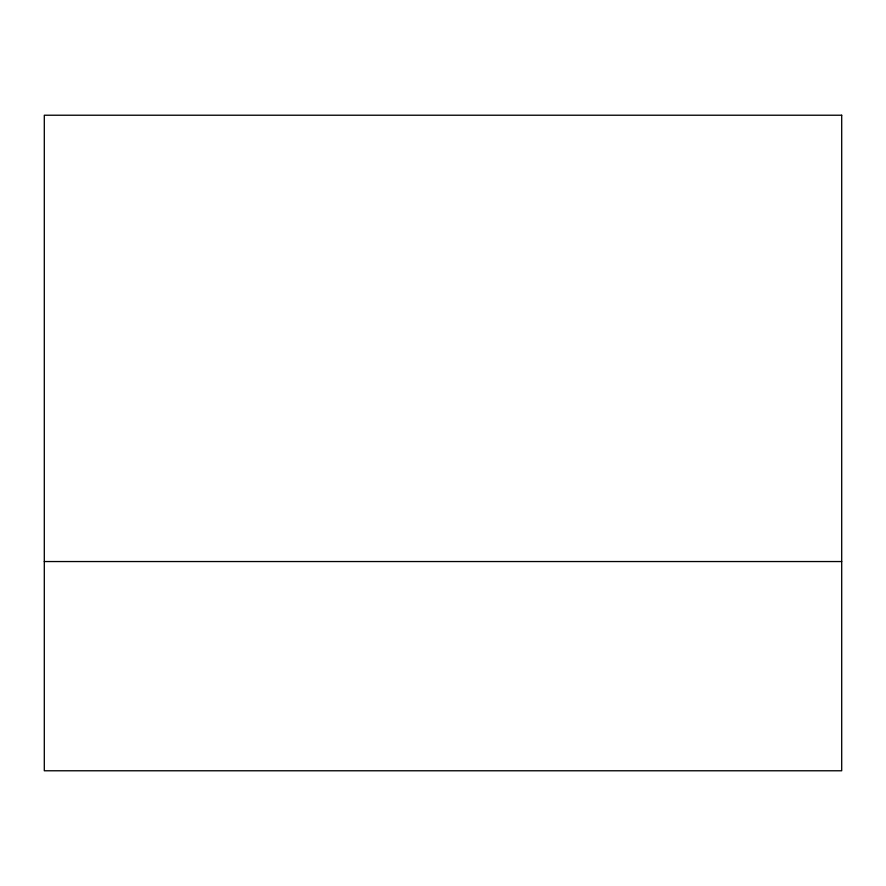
<?xml version="1.0" encoding="UTF-8"?>
<svg xmlns="http://www.w3.org/2000/svg" width="886" height="886" viewBox="0 0 886 886"><rect width="100%" height="100%" fill="white"/><g stroke="black" fill="none" stroke-linecap="round" stroke-linejoin="round"><path stroke-width="1.33" d="M44.3 561.547L841.7 561.547M841.7 115.224L44.3 115.224L44.3 770.776L841.7 770.776L841.7 115.224"/></g></svg>
